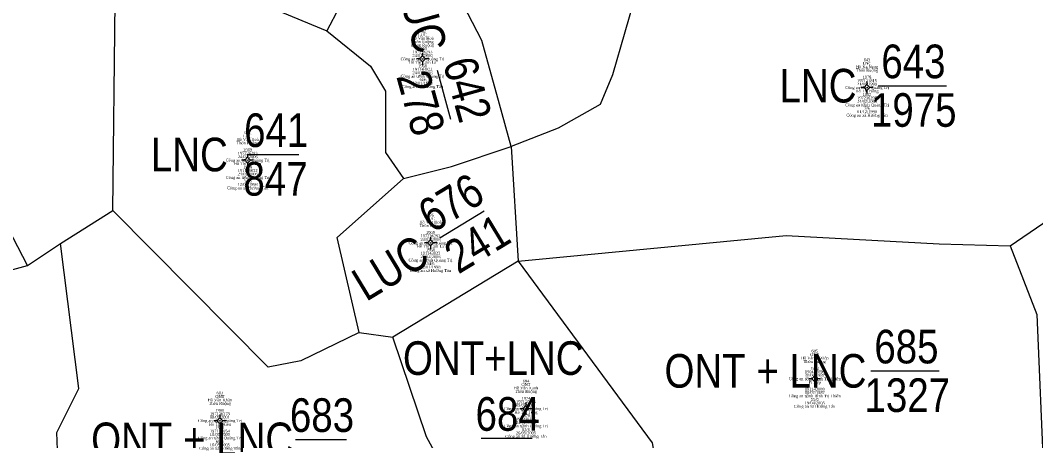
# Model space of a CAD drawing. Header units: metres. Extents: x 545779 to 547235, y 1841259 to 1843294.
# Drawn here: x 546295.1 to 546400.9, y 1842322.3 to 1842366.1 of the extents above; entities that cross this region are included whole.
import ezdxf
from ezdxf.enums import TextEntityAlignment as Align

# ---------------------------------------------------------------- set-up
doc = ezdxf.new("R2010")
doc.units = ezdxf.units.M
doc.header["$MEASUREMENT"] = 0
for name, color, linetype, lineweight in [('Level 10', 7, 'Continuous', 0), ('Level 11', 7, 'Continuous', 0), ('Level 13', 7, 'Continuous', 0), ('Level 15', 7, 'Continuous', 0)]:
    doc.layers.add(name, color=color, linetype=linetype, lineweight=lineweight)
doc.styles.add('Style-vnarialNarrowI', font='vnarialNarrowI.shx')
doc.styles.add('Style-Vntimei', font='Vntimei.shx')

# ---------------------------------------------------------------- blocks, each defined once
blk = doc.blocks.new('N_THUA_878')
at = {"layer": 'Level 13', "color": 230, "linetype": 'Continuous', "lineweight": 13, "flags": 128}
blk.add_lwpolyline([(-2.83, 0), (2.53, 0)], dxfattribs=at)
at = {"layer": 'Level 13', "color": 230, "linetype": 'Continuous', "lineweight": 0, "style": 'Style-vnarialNarrowI'}
blk.add_text('641', height=3.49998, dxfattribs=at).set_placement((0.154692, 0.78), align=Align.CENTER)
blk.add_text('LNC ', height=3.49998, dxfattribs=at).set_placement((-3.771418, -0.00001), align=Align.MIDDLE_RIGHT)
blk.add_text('847', height=3.49998, dxfattribs=at).set_placement((0.089274, -0.78002), align=Align.TOP_CENTER)
blk = doc.blocks.new('N_THUA_879')
at = {"layer": 'Level 13', "color": 230, "linetype": 'Continuous', "lineweight": 13, "flags": 128}
blk.add_lwpolyline([(-2.833807, -0.001607), (2.479448, -0.003746)], dxfattribs=at)
at = {"layer": 'Level 13', "color": 230, "linetype": 'Continuous', "lineweight": 0, "style": 'Style-vnarialNarrowI'}
blk.add_text('642', height=3.499973, rotation=0.000029, dxfattribs=at).set_placement((-0.062431, 0.775095), align=Align.CENTER)
blk.add_text('LUC ', height=3.499973, rotation=0.000029, dxfattribs=at).set_placement((-3.765459, -0.005756), align=Align.MIDDLE_RIGHT)
blk.add_text('278', height=3.499973, rotation=0.000029, dxfattribs=at).set_placement((-0.005057, -0.78125), align=Align.TOP_CENTER)
blk = doc.blocks.new('N_THUA_880')
at = {"layer": 'Level 13', "color": 230, "linetype": 'Continuous', "lineweight": 13, "flags": 128}
blk.add_lwpolyline([(-2.61, 0), (4.49, 0)], dxfattribs=at)
at = {"layer": 'Level 13', "color": 230, "linetype": 'Continuous', "lineweight": 0, "style": 'Style-vnarialNarrowI'}
blk.add_text('643', height=3.49998, dxfattribs=at).set_placement((1.049485, 0.78), align=Align.CENTER)
blk.add_text('LNC ', height=3.49998, dxfattribs=at).set_placement((-3.771418, -0.00001), align=Align.MIDDLE_RIGHT)
blk.add_text('1975', height=3.49998, dxfattribs=at).set_placement((1.083684, -0.78002), align=Align.TOP_CENTER)
blk = doc.blocks.new('N_THUA_918')
at = {"layer": 'Level 13', "color": 230, "linetype": 'Continuous', "lineweight": 13, "flags": 128}
blk.add_lwpolyline([(-2.862315, 0.003952), (2.575954, 0.005877)], dxfattribs=at)
at = {"layer": 'Level 13', "color": 230, "linetype": 'Continuous', "lineweight": 0, "style": 'Style-vnarialNarrowI'}
blk.add_text('676', height=3.499972, rotation=0.000014, dxfattribs=at).set_placement((0.028741, 0.781879), align=Align.CENTER)
blk.add_text('LUC ', height=3.499972, rotation=0.000014, dxfattribs=at).set_placement((-3.772158, -0.000883), align=Align.MIDDLE_RIGHT)
blk.add_text('241', height=3.499972, rotation=0.000014, dxfattribs=at).set_placement((0.158583, -0.781673), align=Align.TOP_CENTER)
blk = doc.blocks.new('CENTRD')
at = {"layer": 'Level 11', "linetype": 'Continuous', "lineweight": 0}
h = blk.add_hatch(color=3, dxfattribs=at)
edge = h.paths.add_edge_path()
edge.add_arc((-0.0025, 0), 1.500056, 0, 360)
at = {"layer": 'Level 11', "color": 3, "linetype": 'Continuous', "lineweight": 0}
for p, q in [((-6.200231, 0), (-12.600469, 0)), ((0, 6.200231), (-6.200231, 0)), ((-6.200231, 0), (0, -6.200231)), ((0, 12.600469), (0, 6.200231)), ((6.200231, 0), (0, 6.200231)), ((0, -6.200231), (6.200231, 0)), ((12.400462, 0), (6.200231, 0)), ((0, -6.200231), (0, -12.600469))]:
    blk.add_line(p, q, dxfattribs=at)

msp = doc.modelspace()

# ---------------------------------------------------------------- linework, layer by layer
at = {"layer": 'Level 10', "color": 7, "linetype": 'Continuous', "lineweight": 0, "flags": 128}
for points in [[(546295.84, 1842340.55), (546270.31, 1842389.77)], [(546337.53, 1842376.64), (546335.28, 1842374.7), (546332.06, 1842372.55), (546329.64, 1842369.88), (546327.06, 1842364.99)], [(546346.26, 1842352.95), (546345.05, 1842357.33), (546343.2, 1842363.99), (546338.9, 1842372.31), (546337.53, 1842376.64)], [(546318.93, 1842369.41), (546321.42, 1842367.32), (546327.06, 1842364.99)], [(546359.4, 1842369.31), (546356.84, 1842360.41), (546355.55, 1842357.32), (546351.18, 1842354.84), (546346.26, 1842352.95)], [(546304.74, 1842346.27), (546304.98, 1842367.99)], [(546398.3, 1842342.58), (546415.31, 1842354.21), (546416.97, 1842355.77), (546419.99, 1842365.29)], [(546327.06, 1842364.99), (546331.59, 1842361.31), (546333.18, 1842358.71), (546333.17, 1842352.32), (546335.03, 1842349.59)], [(546335.03, 1842349.59), (546340.05, 1842350.84), (546346.26, 1842352.95)], [(546346.26, 1842352.95), (546346.99, 1842340.98)], [(546330.41, 1842333.55), (546328.14, 1842343.47), (546335.03, 1842349.59)], [(546299.3, 1842342.84), (546304.74, 1842346.27)], [(546330.41, 1842333.55), (546324.34, 1842330.59), (546320.94, 1842329.93), (546304.74, 1842346.27)], [(546346.99, 1842340.98), (546374.95, 1842343.67), (546390.89, 1842342.8), (546398.3, 1842342.58)], [(546295.84, 1842340.55), (546299.3, 1842342.84)], [(546305.4, 1842307.41), (546299.1, 1842318.63), (546298.91, 1842323.15), (546301.21, 1842327.72), (546299.3, 1842342.84)], [(546398.3, 1842342.58), (546401.07, 1842335.43), (546401.8, 1842318.29)], [(546346.99, 1842340.98), (546333.92, 1842333.06)], [(546346.99, 1842340.98), (546360.96, 1842322.07), (546362.42, 1842313.56)], [(546285.85, 1842337.82), (546295.84, 1842340.55)], [(546330.41, 1842333.55), (546333.92, 1842333.06)], [(546341, 1842316.2), (546337.45, 1842322.69), (546333.92, 1842333.06)]]:
    msp.add_lwpolyline(points, dxfattribs=at)
at = {"layer": 'Level 13', "color": 230, "linetype": 'Continuous', "lineweight": 13, "flags": 128}
for points in [[(546383.77, 1842329.56), (546390.9, 1842329.56)], [(546323.78, 1842322.42), (546329.1, 1842322.42)], [(546343.13, 1842322.54), (546348.45, 1842322.54)]]:
    msp.add_lwpolyline(points, dxfattribs=at)

# ---------------------------------------------------------------- block references
at = {"layer": 'Level 11', "color": 3, "linetype": 'Continuous', "lineweight": 0, "xscale": 0.049998, "yscale": 0.049998, "zscale": 0.049998}
for p in [(546337.03, 1842362.06), (546383.36, 1842359.08), (546318.8, 1842351.51), (546337.86, 1842342.9), (546377.91, 1842328.74), (546347.81, 1842325.62), (546315.9, 1842324.37)]:
    msp.add_blockref('CENTRD', p, dxfattribs=at)
at = {"layer": 'Level 13', "color": 230, "linetype": 'Continuous', "lineweight": 0, "xscale": 1.000002, "yscale": 1.000002, "zscale": 1.000002}
for name, p, rotation in [('N_THUA_879', (546339.3, 1842358.16), 285.524082), ('N_THUA_918', (546341.27, 1842344.9), 31.214503)]:
    msp.add_blockref(name, p, dxfattribs=dict(at, rotation=rotation))
at = {"layer": 'Level 13', "color": 230, "linetype": 'Continuous', "lineweight": 0}
for name, p in [('N_THUA_880', (546387.15, 1842359.27)), ('N_THUA_878', (546321.62, 1842352.1))]:
    msp.add_blockref(name, p, dxfattribs=at)

# ---------------------------------------------------------------- texts
at = {"layer": 'Level 13', "color": 230, "linetype": 'Continuous', "lineweight": 0, "style": 'Style-vnarialNarrowI'}
for s, p in [('685', (546387.47, 1842330.34)), ('683', (546326.55, 1842323.2)), ('684', (546345.9, 1842323.32))]:
    msp.add_text(s, height=3.5, dxfattribs=at).set_placement(p, align=Align.CENTER)
for s, p in [('ONT+LNC', (546353.81, 1842330.89)), ('ONT + LNC', (546383.3, 1842329.56)), ('ONT + LNC', (546323.54, 1842322.42))]:
    msp.add_text(s, height=3.5, dxfattribs=at).set_placement(p, align=Align.MIDDLE_RIGHT)
msp.add_text('1327', height=3.5, dxfattribs=at).set_placement((546387.56, 1842328.78), align=Align.TOP_CENTER)
at = {"layer": 'Level 15', "color": 3, "linetype": 'Continuous', "lineweight": 0, "char_height": 0.3, "attachment_point": 5, "line_spacing_factor": 0.72, "style": 'Style-Vntimei'}
for s, insert in [('642\\PLUC\\PHå V¨n Hoµ\\PTh«n Ruéng\\P§ång Ruéng\\P1969\\P197236293\\P24/02/2006\\PC«ng an t∅nh Qu¶ng TrÞ\\PHå ThÞ L©m La\\P1968\\P191143022\\P24/02/2006\\PC«ng an t∅nh Qu¶ng TrÞ\\P34/6\\P12/01/1998\\PC«ng an x· H\xadíng T©n\\P', (546337.03, 1842362.01)), ('643\\PLNC\\PHå Ka Neng\\PTh«n Ruéng\\P \\P1978\\P197121815\\P21/09/1999\\PC«ng an t∅nh Qu¶ng TrÞ\\PHå ThÞ B«ng\\P1982\\P197236296\\P24/02/2006\\PC«ng an t∅nh Qu¶ng TrÞ\\P7/6\\P01/12/1998\\PC«ng an x· H\xadíng T©n\\P', (546383.36, 1842359.03)), ('641\\PLNC\\PHå V¨n Hoµ\\PTh«n Ruéng\\P \\P1969\\P197236293\\P24/02/2006\\PC«ng an t∅nh Qu¶ng TrÞ\\PHå ThÞ L©m La\\P1968\\P191143022\\P24/02/2006\\PC«ng an t∅nh Qu¶ng TrÞ\\P34/6\\P12/01/1998\\PC«ng an x· H\xadíng T©n\\P', (546318.8, 1842351.46)), ('676\\PLUC\\PHå V¨n Hoµ\\PTh«n Ruéng\\P \\P1969\\P197236293\\P24/02/2006\\PC«ng an t∅nh Qu¶ng TrÞ\\PHå ThÞ L©m La\\P1968\\P191143022\\P24/02/2006\\PC«ng an t∅nh Qu¶ng TrÞ\\P34/6\\P12/01/1998\\PC«ng an x· H\xadíng T©n\\P', (546337.86, 1842342.85)), ('685\\PONT\\PHå V¨n A Xiªp\\PTh«n Ruéng\\P \\P1942\\P190457090\\P30/06/1987\\PC«ng an t∅nh B×nh TrÞ Thiªn\\PPÝ XÕp\\P \\P191143008\\P09/07/1987\\PC«ng an t∅nh B×nh TrÞ Thiªn\\P55/6\\P19/04/2005\\PC«ng an x· H\xadíng T©n\\P', (546377.91, 1842328.69)), ('684\\PONT\\PHå V¨n Xanh\\PTh«n Ruéng\\P \\P1974\\P197156375\\P09/08/2001\\PC«ng an t∅nh Qu¶ng TrÞ\\PHå ThÞ Tïng\\P1976\\P197236155\\P24/02/2006\\PC«ng an t∅nh Qu¶ng TrÞ\\P63/6\\P26/05/2005\\PC«ng an x· H\xadíng T©n\\P', (546347.81, 1842325.57)), ('683\\PONT\\PHå V¨n Kh¨n\\PTh«n Ruéng\\P \\P1980\\P197136378\\P08/09/2001\\PC«ng an t∅nh Qu¶ng TrÞ\\PHå ThÞ HiÒn\\P1980\\P197116654\\P16/09/1999\\PC«ng an t∅nh Qu¶ng TrÞ\\P60/6\\P16/05/2005\\PC«ng an x· H\xadíng T©n\\P', (546315.9, 1842324.32))]:
    msp.add_mtext(s, dxfattribs=dict(at, insert=insert))

doc.saveas('drawing.dxf')
